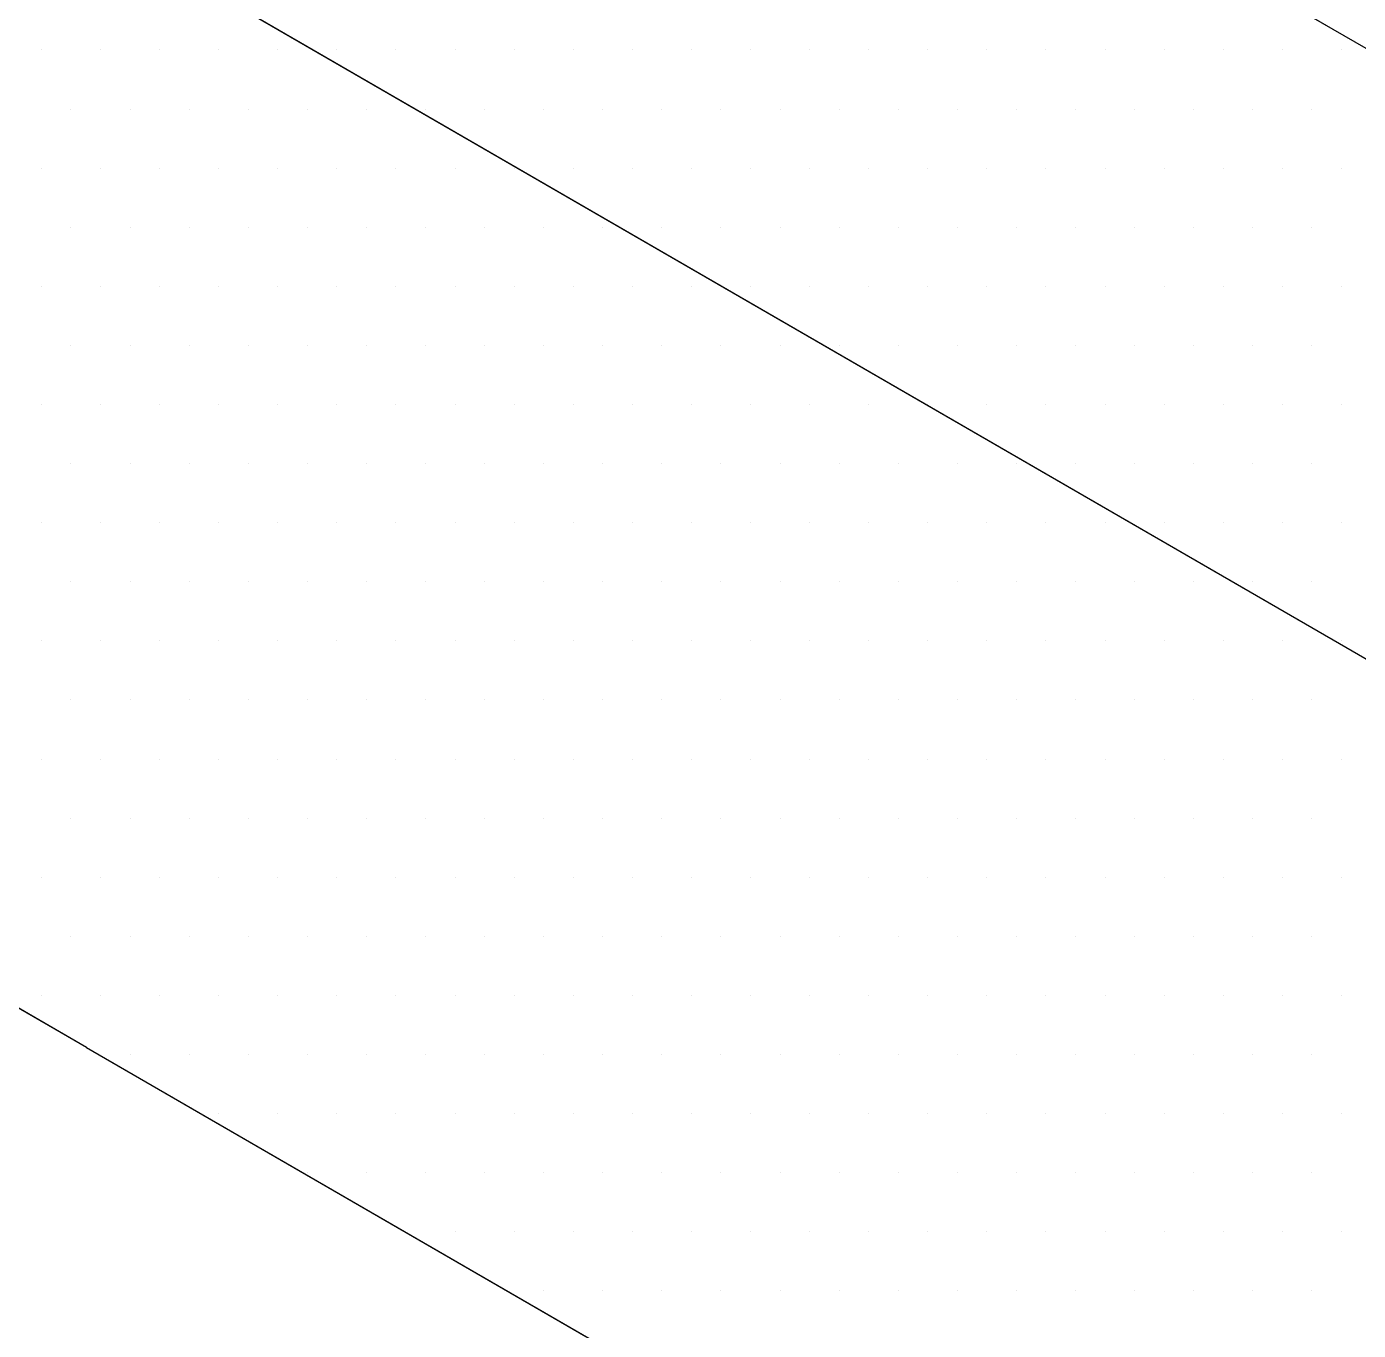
# Model space of a CAD drawing. Extents: x -1392 to 5791, y -3809 to 1722.
# Drawn here: x 1480.38 to 1510.81, y 1116.86 to 1146.65 of the extents above; entities that cross this region are included whole.
import ezdxf

# ---------------------------------------------------------------- set-up
doc = ezdxf.new("R2010")
doc.units = 0
doc.header["$MEASUREMENT"] = 0
for name, color, linetype, lineweight in [('.ATI-HATCH', 7, 'Continuous', 0), ('G-ANNO-TTLB', 7, 'Continuous', 0), ('TYVEK', 7, 'Continuous', 0)]:
    doc.layers.add(name, color=color, linetype=linetype, lineweight=lineweight)

# ---------------------------------------------------------------- blocks, each defined once
blk = doc.blocks.new('Block_87')
at = {"layer": '.ATI-HATCH'}
for points, knots in [([(1481.751, 1123.324), (1481.751, 1123.324), (1510.521, 1106.681), (1510.521, 1106.681), (1510.521, 1106.681), (1536.586, 1091.603), (1536.586, 1091.603), (1545.191, 1086.625), (1556.202, 1089.566), (1561.18, 1098.171), (1562.765, 1100.91), (1563.599, 1104.019), (1563.599, 1107.184), (1563.599, 1107.184), (1563.599, 1140.609), (1563.599, 1140.609), (1563.599, 1140.609), (1537.539, 1155.53), (1537.539, 1155.53), (1537.539, 1155.53), (1537.539, 1155.518), (1537.539, 1155.518), (1537.539, 1155.518), (1537.539, 1116.84), (1537.539, 1116.84), (1537.539, 1116.84), (1510.521, 1132.47), (1510.521, 1132.47), (1510.521, 1132.47), (1454.782, 1164.714), (1454.782, 1164.714), (1454.782, 1164.714), (1454.867, 1164.762), (1454.867, 1164.762), (1454.867, 1164.762), (1454.867, 1192.98), (1454.867, 1192.98), (1454.867, 1192.98), (1432.473, 1205.82), (1432.473, 1205.82), (1432.473, 1205.82), (1432.473, 1162.214), (1432.473, 1162.214), (1432.473, 1155.788), (1435.898, 1149.85), (1441.46, 1146.633), (1441.46, 1146.633), (1481.751, 1123.324), (1481.751, 1123.324)], [0, 0, 0, 0, 1, 1, 1, 2, 2, 2, 3, 3, 3, 4, 4, 4, 5, 5, 5, 6, 6, 6, 7, 7, 7, 8, 8, 8, 9, 9, 9, 10, 10, 10, 11, 11, 11, 12, 12, 12, 13, 13, 13, 14, 14, 14, 15, 15, 15, 16, 16, 16, 16]), ([(1510.521, 1132.47), (1510.521, 1132.47), (1537.489, 1116.869), (1537.489, 1116.869), (1537.489, 1116.869), (1537.485, 1118.822), (1537.485, 1118.822), (1537.485, 1118.822), (1537.539, 1130.79), (1537.539, 1130.79), (1537.539, 1130.79), (1478.725, 1164.814), (1478.725, 1164.814), (1478.725, 1164.814), (1454.959, 1164.814), (1454.959, 1164.814), (1454.959, 1164.814), (1454.959, 1164.612), (1454.959, 1164.612), (1454.959, 1164.612), (1510.521, 1132.47), (1510.521, 1132.47)], [0, 0, 0, 0, 1, 1, 1, 2, 2, 2, 3, 3, 3, 4, 4, 4, 5, 5, 5, 6, 6, 6, 7, 7, 7, 7])]:
    blk.add_open_spline(points, degree=3, knots=knots, dxfattribs=at)
at = {"layer": '.ATI-HATCH', "color": 8, "lineweight": 0, "true_color": 0x808080}
for points in [[(1480.719, 1146.115), (1480.719, 1146.115), (1480.719, 1146.115), (1480.719, 1146.115)], [(1482.069, 1146.115), (1482.069, 1146.115), (1482.069, 1146.115), (1482.069, 1146.115)], [(1483.419, 1146.115), (1483.419, 1146.115), (1483.419, 1146.115), (1483.419, 1146.115)], [(1484.769, 1146.115), (1484.769, 1146.115), (1484.769, 1146.115), (1484.769, 1146.115)], [(1486.119, 1146.115), (1486.119, 1146.115), (1486.119, 1146.115), (1486.119, 1146.115)], [(1487.469, 1146.115), (1487.469, 1146.115), (1487.469, 1146.115), (1487.469, 1146.115)], [(1488.819, 1146.115), (1488.819, 1146.115), (1488.819, 1146.115), (1488.819, 1146.115)], [(1490.169, 1146.115), (1490.169, 1146.115), (1490.169, 1146.115), (1490.169, 1146.115)], [(1491.519, 1146.115), (1491.519, 1146.115), (1491.519, 1146.115), (1491.519, 1146.115)], [(1492.869, 1146.115), (1492.869, 1146.115), (1492.869, 1146.115), (1492.869, 1146.115)], [(1494.219, 1146.115), (1494.219, 1146.115), (1494.219, 1146.115), (1494.219, 1146.115)], [(1495.569, 1146.115), (1495.569, 1146.115), (1495.569, 1146.115), (1495.569, 1146.115)], [(1496.919, 1146.115), (1496.919, 1146.115), (1496.919, 1146.115), (1496.919, 1146.115)], [(1498.269, 1146.115), (1498.269, 1146.115), (1498.269, 1146.115), (1498.269, 1146.115)], [(1499.619, 1146.115), (1499.619, 1146.115), (1499.619, 1146.115), (1499.619, 1146.115)], [(1500.969, 1146.115), (1500.969, 1146.115), (1500.969, 1146.115), (1500.969, 1146.115)], [(1502.319, 1146.115), (1502.319, 1146.115), (1502.319, 1146.115), (1502.319, 1146.115)], [(1503.669, 1146.115), (1503.669, 1146.115), (1503.669, 1146.115), (1503.669, 1146.115)], [(1505.019, 1146.115), (1505.019, 1146.115), (1505.019, 1146.115), (1505.019, 1146.115)], [(1506.369, 1146.115), (1506.369, 1146.115), (1506.369, 1146.115), (1506.369, 1146.115)], [(1507.719, 1146.115), (1507.719, 1146.115), (1507.719, 1146.115), (1507.719, 1146.115)], [(1509.069, 1146.115), (1509.069, 1146.115), (1509.069, 1146.115), (1509.069, 1146.115)], [(1510.419, 1146.115), (1510.419, 1146.115), (1510.419, 1146.115), (1510.419, 1146.115)], [(1481.394, 1144.765), (1481.394, 1144.765), (1481.394, 1144.765), (1481.394, 1144.765)], [(1482.744, 1144.765), (1482.744, 1144.765), (1482.744, 1144.765), (1482.744, 1144.765)], [(1484.094, 1144.765), (1484.094, 1144.765), (1484.094, 1144.765), (1484.094, 1144.765)], [(1485.444, 1144.765), (1485.444, 1144.765), (1485.444, 1144.765), (1485.444, 1144.765)], [(1486.794, 1144.765), (1486.794, 1144.765), (1486.794, 1144.765), (1486.794, 1144.765)], [(1488.144, 1144.765), (1488.144, 1144.765), (1488.144, 1144.765), (1488.144, 1144.765)], [(1489.494, 1144.765), (1489.494, 1144.765), (1489.494, 1144.765), (1489.494, 1144.765)], [(1490.844, 1144.765), (1490.844, 1144.765), (1490.844, 1144.765), (1490.844, 1144.765)], [(1492.194, 1144.765), (1492.194, 1144.765), (1492.194, 1144.765), (1492.194, 1144.765)], [(1493.544, 1144.765), (1493.544, 1144.765), (1493.544, 1144.765), (1493.544, 1144.765)], [(1494.894, 1144.765), (1494.894, 1144.765), (1494.894, 1144.765), (1494.894, 1144.765)], [(1496.244, 1144.765), (1496.244, 1144.765), (1496.244, 1144.765), (1496.244, 1144.765)], [(1497.594, 1144.765), (1497.594, 1144.765), (1497.594, 1144.765), (1497.594, 1144.765)], [(1498.944, 1144.765), (1498.944, 1144.765), (1498.944, 1144.765), (1498.944, 1144.765)], [(1500.294, 1144.765), (1500.294, 1144.765), (1500.294, 1144.765), (1500.294, 1144.765)], [(1501.644, 1144.765), (1501.644, 1144.765), (1501.644, 1144.765), (1501.644, 1144.765)], [(1502.994, 1144.765), (1502.994, 1144.765), (1502.994, 1144.765), (1502.994, 1144.765)], [(1504.344, 1144.765), (1504.344, 1144.765), (1504.344, 1144.765), (1504.344, 1144.765)], [(1505.694, 1144.765), (1505.694, 1144.765), (1505.694, 1144.765), (1505.694, 1144.765)], [(1507.044, 1144.765), (1507.044, 1144.765), (1507.044, 1144.765), (1507.044, 1144.765)], [(1508.394, 1144.765), (1508.394, 1144.765), (1508.394, 1144.765), (1508.394, 1144.765)], [(1509.744, 1144.765), (1509.744, 1144.765), (1509.744, 1144.765), (1509.744, 1144.765)], [(1480.719, 1143.415), (1480.719, 1143.415), (1480.719, 1143.415), (1480.719, 1143.415)], [(1482.069, 1143.415), (1482.069, 1143.415), (1482.069, 1143.415), (1482.069, 1143.415)], [(1483.419, 1143.415), (1483.419, 1143.415), (1483.419, 1143.415), (1483.419, 1143.415)], [(1484.769, 1143.415), (1484.769, 1143.415), (1484.769, 1143.415), (1484.769, 1143.415)], [(1486.119, 1143.415), (1486.119, 1143.415), (1486.119, 1143.415), (1486.119, 1143.415)], [(1487.469, 1143.415), (1487.469, 1143.415), (1487.469, 1143.415), (1487.469, 1143.415)], [(1488.819, 1143.415), (1488.819, 1143.415), (1488.819, 1143.415), (1488.819, 1143.415)], [(1490.169, 1143.415), (1490.169, 1143.415), (1490.169, 1143.415), (1490.169, 1143.415)], [(1491.519, 1143.415), (1491.519, 1143.415), (1491.519, 1143.415), (1491.519, 1143.415)], [(1492.869, 1143.415), (1492.869, 1143.415), (1492.869, 1143.415), (1492.869, 1143.415)], [(1494.219, 1143.415), (1494.219, 1143.415), (1494.219, 1143.415), (1494.219, 1143.415)], [(1495.569, 1143.415), (1495.569, 1143.415), (1495.569, 1143.415), (1495.569, 1143.415)], [(1496.919, 1143.415), (1496.919, 1143.415), (1496.919, 1143.415), (1496.919, 1143.415)], [(1498.269, 1143.415), (1498.269, 1143.415), (1498.269, 1143.415), (1498.269, 1143.415)], [(1499.619, 1143.415), (1499.619, 1143.415), (1499.619, 1143.415), (1499.619, 1143.415)], [(1500.969, 1143.415), (1500.969, 1143.415), (1500.969, 1143.415), (1500.969, 1143.415)], [(1502.319, 1143.415), (1502.319, 1143.415), (1502.319, 1143.415), (1502.319, 1143.415)], [(1503.669, 1143.415), (1503.669, 1143.415), (1503.669, 1143.415), (1503.669, 1143.415)], [(1505.019, 1143.415), (1505.019, 1143.415), (1505.019, 1143.415), (1505.019, 1143.415)], [(1506.369, 1143.415), (1506.369, 1143.415), (1506.369, 1143.415), (1506.369, 1143.415)], [(1507.719, 1143.415), (1507.719, 1143.415), (1507.719, 1143.415), (1507.719, 1143.415)], [(1509.069, 1143.415), (1509.069, 1143.415), (1509.069, 1143.415), (1509.069, 1143.415)], [(1510.419, 1143.415), (1510.419, 1143.415), (1510.419, 1143.415), (1510.419, 1143.415)], [(1481.394, 1142.065), (1481.394, 1142.065), (1481.394, 1142.065), (1481.394, 1142.065)], [(1482.744, 1142.065), (1482.744, 1142.065), (1482.744, 1142.065), (1482.744, 1142.065)], [(1484.094, 1142.065), (1484.094, 1142.065), (1484.094, 1142.065), (1484.094, 1142.065)], [(1485.444, 1142.065), (1485.444, 1142.065), (1485.444, 1142.065), (1485.444, 1142.065)], [(1486.794, 1142.065), (1486.794, 1142.065), (1486.794, 1142.065), (1486.794, 1142.065)], [(1488.144, 1142.065), (1488.144, 1142.065), (1488.144, 1142.065), (1488.144, 1142.065)], [(1489.494, 1142.065), (1489.494, 1142.065), (1489.494, 1142.065), (1489.494, 1142.065)], [(1490.844, 1142.065), (1490.844, 1142.065), (1490.844, 1142.065), (1490.844, 1142.065)], [(1492.194, 1142.065), (1492.194, 1142.065), (1492.194, 1142.065), (1492.194, 1142.065)], [(1493.544, 1142.065), (1493.544, 1142.065), (1493.544, 1142.065), (1493.544, 1142.065)], [(1494.894, 1142.065), (1494.894, 1142.065), (1494.894, 1142.065), (1494.894, 1142.065)], [(1496.244, 1142.065), (1496.244, 1142.065), (1496.244, 1142.065), (1496.244, 1142.065)], [(1497.594, 1142.065), (1497.594, 1142.065), (1497.594, 1142.065), (1497.594, 1142.065)], [(1498.944, 1142.065), (1498.944, 1142.065), (1498.944, 1142.065), (1498.944, 1142.065)], [(1500.294, 1142.065), (1500.294, 1142.065), (1500.294, 1142.065), (1500.294, 1142.065)], [(1501.644, 1142.065), (1501.644, 1142.065), (1501.644, 1142.065), (1501.644, 1142.065)], [(1502.994, 1142.065), (1502.994, 1142.065), (1502.994, 1142.065), (1502.994, 1142.065)], [(1504.344, 1142.065), (1504.344, 1142.065), (1504.344, 1142.065), (1504.344, 1142.065)], [(1505.694, 1142.065), (1505.694, 1142.065), (1505.694, 1142.065), (1505.694, 1142.065)], [(1507.044, 1142.065), (1507.044, 1142.065), (1507.044, 1142.065), (1507.044, 1142.065)], [(1508.394, 1142.065), (1508.394, 1142.065), (1508.394, 1142.065), (1508.394, 1142.065)], [(1509.744, 1142.065), (1509.744, 1142.065), (1509.744, 1142.065), (1509.744, 1142.065)], [(1480.719, 1140.715), (1480.719, 1140.715), (1480.719, 1140.715), (1480.719, 1140.715)], [(1482.069, 1140.715), (1482.069, 1140.715), (1482.069, 1140.715), (1482.069, 1140.715)], [(1483.419, 1140.715), (1483.419, 1140.715), (1483.419, 1140.715), (1483.419, 1140.715)], [(1484.769, 1140.715), (1484.769, 1140.715), (1484.769, 1140.715), (1484.769, 1140.715)], [(1486.119, 1140.715), (1486.119, 1140.715), (1486.119, 1140.715), (1486.119, 1140.715)], [(1487.469, 1140.715), (1487.469, 1140.715), (1487.469, 1140.715), (1487.469, 1140.715)], [(1488.819, 1140.715), (1488.819, 1140.715), (1488.819, 1140.715), (1488.819, 1140.715)], [(1490.169, 1140.715), (1490.169, 1140.715), (1490.169, 1140.715), (1490.169, 1140.715)], [(1491.519, 1140.715), (1491.519, 1140.715), (1491.519, 1140.715), (1491.519, 1140.715)], [(1492.869, 1140.715), (1492.869, 1140.715), (1492.869, 1140.715), (1492.869, 1140.715)], [(1494.219, 1140.715), (1494.219, 1140.715), (1494.219, 1140.715), (1494.219, 1140.715)], [(1495.569, 1140.715), (1495.569, 1140.715), (1495.569, 1140.715), (1495.569, 1140.715)], [(1496.919, 1140.715), (1496.919, 1140.715), (1496.919, 1140.715), (1496.919, 1140.715)], [(1498.269, 1140.715), (1498.269, 1140.715), (1498.269, 1140.715), (1498.269, 1140.715)], [(1499.619, 1140.715), (1499.619, 1140.715), (1499.619, 1140.715), (1499.619, 1140.715)], [(1500.969, 1140.715), (1500.969, 1140.715), (1500.969, 1140.715), (1500.969, 1140.715)], [(1502.319, 1140.715), (1502.319, 1140.715), (1502.319, 1140.715), (1502.319, 1140.715)], [(1503.669, 1140.715), (1503.669, 1140.715), (1503.669, 1140.715), (1503.669, 1140.715)], [(1505.019, 1140.715), (1505.019, 1140.715), (1505.019, 1140.715), (1505.019, 1140.715)], [(1506.369, 1140.715), (1506.369, 1140.715), (1506.369, 1140.715), (1506.369, 1140.715)], [(1507.719, 1140.715), (1507.719, 1140.715), (1507.719, 1140.715), (1507.719, 1140.715)], [(1509.069, 1140.715), (1509.069, 1140.715), (1509.069, 1140.715), (1509.069, 1140.715)], [(1510.419, 1140.715), (1510.419, 1140.715), (1510.419, 1140.715), (1510.419, 1140.715)], [(1481.394, 1139.365), (1481.394, 1139.365), (1481.394, 1139.365), (1481.394, 1139.365)], [(1482.744, 1139.365), (1482.744, 1139.365), (1482.744, 1139.365), (1482.744, 1139.365)], [(1484.094, 1139.365), (1484.094, 1139.365), (1484.094, 1139.365), (1484.094, 1139.365)], [(1485.444, 1139.365), (1485.444, 1139.365), (1485.444, 1139.365), (1485.444, 1139.365)], [(1486.794, 1139.365), (1486.794, 1139.365), (1486.794, 1139.365), (1486.794, 1139.365)], [(1488.144, 1139.365), (1488.144, 1139.365), (1488.144, 1139.365), (1488.144, 1139.365)], [(1489.494, 1139.365), (1489.494, 1139.365), (1489.494, 1139.365), (1489.494, 1139.365)], [(1490.844, 1139.365), (1490.844, 1139.365), (1490.844, 1139.365), (1490.844, 1139.365)], [(1492.194, 1139.365), (1492.194, 1139.365), (1492.194, 1139.365), (1492.194, 1139.365)], [(1493.544, 1139.365), (1493.544, 1139.365), (1493.544, 1139.365), (1493.544, 1139.365)], [(1494.894, 1139.365), (1494.894, 1139.365), (1494.894, 1139.365), (1494.894, 1139.365)], [(1496.244, 1139.365), (1496.244, 1139.365), (1496.244, 1139.365), (1496.244, 1139.365)], [(1497.594, 1139.365), (1497.594, 1139.365), (1497.594, 1139.365), (1497.594, 1139.365)], [(1498.944, 1139.365), (1498.944, 1139.365), (1498.944, 1139.365), (1498.944, 1139.365)], [(1500.294, 1139.365), (1500.294, 1139.365), (1500.294, 1139.365), (1500.294, 1139.365)], [(1501.644, 1139.365), (1501.644, 1139.365), (1501.644, 1139.365), (1501.644, 1139.365)], [(1502.994, 1139.365), (1502.994, 1139.365), (1502.994, 1139.365), (1502.994, 1139.365)], [(1504.344, 1139.365), (1504.344, 1139.365), (1504.344, 1139.365), (1504.344, 1139.365)], [(1505.694, 1139.365), (1505.694, 1139.365), (1505.694, 1139.365), (1505.694, 1139.365)], [(1507.044, 1139.365), (1507.044, 1139.365), (1507.044, 1139.365), (1507.044, 1139.365)], [(1508.394, 1139.365), (1508.394, 1139.365), (1508.394, 1139.365), (1508.394, 1139.365)], [(1509.744, 1139.365), (1509.744, 1139.365), (1509.744, 1139.365), (1509.744, 1139.365)], [(1480.719, 1138.015), (1480.719, 1138.015), (1480.719, 1138.015), (1480.719, 1138.015)], [(1482.069, 1138.015), (1482.069, 1138.015), (1482.069, 1138.015), (1482.069, 1138.015)], [(1483.419, 1138.015), (1483.419, 1138.015), (1483.419, 1138.015), (1483.419, 1138.015)], [(1484.769, 1138.015), (1484.769, 1138.015), (1484.769, 1138.015), (1484.769, 1138.015)], [(1486.119, 1138.015), (1486.119, 1138.015), (1486.119, 1138.015), (1486.119, 1138.015)], [(1487.469, 1138.015), (1487.469, 1138.015), (1487.469, 1138.015), (1487.469, 1138.015)], [(1488.819, 1138.015), (1488.819, 1138.015), (1488.819, 1138.015), (1488.819, 1138.015)], [(1490.169, 1138.015), (1490.169, 1138.015), (1490.169, 1138.015), (1490.169, 1138.015)], [(1491.519, 1138.015), (1491.519, 1138.015), (1491.519, 1138.015), (1491.519, 1138.015)], [(1492.869, 1138.015), (1492.869, 1138.015), (1492.869, 1138.015), (1492.869, 1138.015)], [(1494.219, 1138.015), (1494.219, 1138.015), (1494.219, 1138.015), (1494.219, 1138.015)], [(1495.569, 1138.015), (1495.569, 1138.015), (1495.569, 1138.015), (1495.569, 1138.015)], [(1496.919, 1138.015), (1496.919, 1138.015), (1496.919, 1138.015), (1496.919, 1138.015)], [(1498.269, 1138.015), (1498.269, 1138.015), (1498.269, 1138.015), (1498.269, 1138.015)], [(1499.619, 1138.015), (1499.619, 1138.015), (1499.619, 1138.015), (1499.619, 1138.015)], [(1500.969, 1138.015), (1500.969, 1138.015), (1500.969, 1138.015), (1500.969, 1138.015)], [(1502.319, 1138.015), (1502.319, 1138.015), (1502.319, 1138.015), (1502.319, 1138.015)], [(1503.669, 1138.015), (1503.669, 1138.015), (1503.669, 1138.015), (1503.669, 1138.015)], [(1505.019, 1138.015), (1505.019, 1138.015), (1505.019, 1138.015), (1505.019, 1138.015)], [(1506.369, 1138.015), (1506.369, 1138.015), (1506.369, 1138.015), (1506.369, 1138.015)], [(1507.719, 1138.015), (1507.719, 1138.015), (1507.719, 1138.015), (1507.719, 1138.015)], [(1509.069, 1138.015), (1509.069, 1138.015), (1509.069, 1138.015), (1509.069, 1138.015)], [(1510.419, 1138.015), (1510.419, 1138.015), (1510.419, 1138.015), (1510.419, 1138.015)], [(1481.394, 1136.665), (1481.394, 1136.665), (1481.394, 1136.665), (1481.394, 1136.665)], [(1482.744, 1136.665), (1482.744, 1136.665), (1482.744, 1136.665), (1482.744, 1136.665)], [(1484.094, 1136.665), (1484.094, 1136.665), (1484.094, 1136.665), (1484.094, 1136.665)], [(1485.444, 1136.665), (1485.444, 1136.665), (1485.444, 1136.665), (1485.444, 1136.665)], [(1486.794, 1136.665), (1486.794, 1136.665), (1486.794, 1136.665), (1486.794, 1136.665)], [(1488.144, 1136.665), (1488.144, 1136.665), (1488.144, 1136.665), (1488.144, 1136.665)], [(1489.494, 1136.665), (1489.494, 1136.665), (1489.494, 1136.665), (1489.494, 1136.665)], [(1490.844, 1136.665), (1490.844, 1136.665), (1490.844, 1136.665), (1490.844, 1136.665)], [(1492.194, 1136.665), (1492.194, 1136.665), (1492.194, 1136.665), (1492.194, 1136.665)], [(1493.544, 1136.665), (1493.544, 1136.665), (1493.544, 1136.665), (1493.544, 1136.665)], [(1494.894, 1136.665), (1494.894, 1136.665), (1494.894, 1136.665), (1494.894, 1136.665)], [(1496.244, 1136.665), (1496.244, 1136.665), (1496.244, 1136.665), (1496.244, 1136.665)], [(1497.594, 1136.665), (1497.594, 1136.665), (1497.594, 1136.665), (1497.594, 1136.665)], [(1498.944, 1136.665), (1498.944, 1136.665), (1498.944, 1136.665), (1498.944, 1136.665)], [(1500.294, 1136.665), (1500.294, 1136.665), (1500.294, 1136.665), (1500.294, 1136.665)], [(1501.644, 1136.665), (1501.644, 1136.665), (1501.644, 1136.665), (1501.644, 1136.665)], [(1502.994, 1136.665), (1502.994, 1136.665), (1502.994, 1136.665), (1502.994, 1136.665)], [(1504.344, 1136.665), (1504.344, 1136.665), (1504.344, 1136.665), (1504.344, 1136.665)], [(1505.694, 1136.665), (1505.694, 1136.665), (1505.694, 1136.665), (1505.694, 1136.665)], [(1507.044, 1136.665), (1507.044, 1136.665), (1507.044, 1136.665), (1507.044, 1136.665)], [(1508.394, 1136.665), (1508.394, 1136.665), (1508.394, 1136.665), (1508.394, 1136.665)], [(1509.744, 1136.665), (1509.744, 1136.665), (1509.744, 1136.665), (1509.744, 1136.665)], [(1480.719, 1135.315), (1480.719, 1135.315), (1480.719, 1135.315), (1480.719, 1135.315)], [(1482.069, 1135.315), (1482.069, 1135.315), (1482.069, 1135.315), (1482.069, 1135.315)], [(1483.419, 1135.315), (1483.419, 1135.315), (1483.419, 1135.315), (1483.419, 1135.315)], [(1484.769, 1135.315), (1484.769, 1135.315), (1484.769, 1135.315), (1484.769, 1135.315)], [(1486.119, 1135.315), (1486.119, 1135.315), (1486.119, 1135.315), (1486.119, 1135.315)], [(1487.469, 1135.315), (1487.469, 1135.315), (1487.469, 1135.315), (1487.469, 1135.315)], [(1488.819, 1135.315), (1488.819, 1135.315), (1488.819, 1135.315), (1488.819, 1135.315)], [(1490.169, 1135.315), (1490.169, 1135.315), (1490.169, 1135.315), (1490.169, 1135.315)], [(1491.519, 1135.315), (1491.519, 1135.315), (1491.519, 1135.315), (1491.519, 1135.315)], [(1492.869, 1135.315), (1492.869, 1135.315), (1492.869, 1135.315), (1492.869, 1135.315)], [(1494.219, 1135.315), (1494.219, 1135.315), (1494.219, 1135.315), (1494.219, 1135.315)], [(1495.569, 1135.315), (1495.569, 1135.315), (1495.569, 1135.315), (1495.569, 1135.315)], [(1496.919, 1135.315), (1496.919, 1135.315), (1496.919, 1135.315), (1496.919, 1135.315)], [(1498.269, 1135.315), (1498.269, 1135.315), (1498.269, 1135.315), (1498.269, 1135.315)], [(1499.619, 1135.315), (1499.619, 1135.315), (1499.619, 1135.315), (1499.619, 1135.315)], [(1500.969, 1135.315), (1500.969, 1135.315), (1500.969, 1135.315), (1500.969, 1135.315)], [(1502.319, 1135.315), (1502.319, 1135.315), (1502.319, 1135.315), (1502.319, 1135.315)], [(1503.669, 1135.315), (1503.669, 1135.315), (1503.669, 1135.315), (1503.669, 1135.315)], [(1505.019, 1135.315), (1505.019, 1135.315), (1505.019, 1135.315), (1505.019, 1135.315)], [(1506.369, 1135.315), (1506.369, 1135.315), (1506.369, 1135.315), (1506.369, 1135.315)], [(1507.719, 1135.315), (1507.719, 1135.315), (1507.719, 1135.315), (1507.719, 1135.315)], [(1509.069, 1135.315), (1509.069, 1135.315), (1509.069, 1135.315), (1509.069, 1135.315)], [(1510.419, 1135.315), (1510.419, 1135.315), (1510.419, 1135.315), (1510.419, 1135.315)], [(1481.394, 1133.965), (1481.394, 1133.965), (1481.394, 1133.965), (1481.394, 1133.965)], [(1482.744, 1133.965), (1482.744, 1133.965), (1482.744, 1133.965), (1482.744, 1133.965)], [(1484.094, 1133.965), (1484.094, 1133.965), (1484.094, 1133.965), (1484.094, 1133.965)], [(1485.444, 1133.965), (1485.444, 1133.965), (1485.444, 1133.965), (1485.444, 1133.965)], [(1486.794, 1133.965), (1486.794, 1133.965), (1486.794, 1133.965), (1486.794, 1133.965)], [(1488.144, 1133.965), (1488.144, 1133.965), (1488.144, 1133.965), (1488.144, 1133.965)], [(1489.494, 1133.965), (1489.494, 1133.965), (1489.494, 1133.965), (1489.494, 1133.965)], [(1490.844, 1133.965), (1490.844, 1133.965), (1490.844, 1133.965), (1490.844, 1133.965)], [(1492.194, 1133.965), (1492.194, 1133.965), (1492.194, 1133.965), (1492.194, 1133.965)], [(1493.544, 1133.965), (1493.544, 1133.965), (1493.544, 1133.965), (1493.544, 1133.965)], [(1494.894, 1133.965), (1494.894, 1133.965), (1494.894, 1133.965), (1494.894, 1133.965)], [(1496.244, 1133.965), (1496.244, 1133.965), (1496.244, 1133.965), (1496.244, 1133.965)], [(1497.594, 1133.965), (1497.594, 1133.965), (1497.594, 1133.965), (1497.594, 1133.965)], [(1498.944, 1133.965), (1498.944, 1133.965), (1498.944, 1133.965), (1498.944, 1133.965)], [(1500.294, 1133.965), (1500.294, 1133.965), (1500.294, 1133.965), (1500.294, 1133.965)], [(1501.644, 1133.965), (1501.644, 1133.965), (1501.644, 1133.965), (1501.644, 1133.965)], [(1502.994, 1133.965), (1502.994, 1133.965), (1502.994, 1133.965), (1502.994, 1133.965)], [(1504.344, 1133.965), (1504.344, 1133.965), (1504.344, 1133.965), (1504.344, 1133.965)], [(1505.694, 1133.965), (1505.694, 1133.965), (1505.694, 1133.965), (1505.694, 1133.965)], [(1507.044, 1133.965), (1507.044, 1133.965), (1507.044, 1133.965), (1507.044, 1133.965)], [(1508.394, 1133.965), (1508.394, 1133.965), (1508.394, 1133.965), (1508.394, 1133.965)], [(1509.744, 1133.965), (1509.744, 1133.965), (1509.744, 1133.965), (1509.744, 1133.965)], [(1480.719, 1132.615), (1480.719, 1132.615), (1480.719, 1132.615), (1480.719, 1132.615)], [(1482.069, 1132.615), (1482.069, 1132.615), (1482.069, 1132.615), (1482.069, 1132.615)], [(1483.419, 1132.615), (1483.419, 1132.615), (1483.419, 1132.615), (1483.419, 1132.615)], [(1484.769, 1132.615), (1484.769, 1132.615), (1484.769, 1132.615), (1484.769, 1132.615)], [(1486.119, 1132.615), (1486.119, 1132.615), (1486.119, 1132.615), (1486.119, 1132.615)], [(1487.469, 1132.615), (1487.469, 1132.615), (1487.469, 1132.615), (1487.469, 1132.615)], [(1488.819, 1132.615), (1488.819, 1132.615), (1488.819, 1132.615), (1488.819, 1132.615)], [(1490.169, 1132.615), (1490.169, 1132.615), (1490.169, 1132.615), (1490.169, 1132.615)], [(1491.519, 1132.615), (1491.519, 1132.615), (1491.519, 1132.615), (1491.519, 1132.615)], [(1492.869, 1132.615), (1492.869, 1132.615), (1492.869, 1132.615), (1492.869, 1132.615)], [(1494.219, 1132.615), (1494.219, 1132.615), (1494.219, 1132.615), (1494.219, 1132.615)], [(1495.569, 1132.615), (1495.569, 1132.615), (1495.569, 1132.615), (1495.569, 1132.615)], [(1496.919, 1132.615), (1496.919, 1132.615), (1496.919, 1132.615), (1496.919, 1132.615)], [(1498.269, 1132.615), (1498.269, 1132.615), (1498.269, 1132.615), (1498.269, 1132.615)], [(1499.619, 1132.615), (1499.619, 1132.615), (1499.619, 1132.615), (1499.619, 1132.615)], [(1500.969, 1132.615), (1500.969, 1132.615), (1500.969, 1132.615), (1500.969, 1132.615)], [(1502.319, 1132.615), (1502.319, 1132.615), (1502.319, 1132.615), (1502.319, 1132.615)], [(1503.669, 1132.615), (1503.669, 1132.615), (1503.669, 1132.615), (1503.669, 1132.615)], [(1505.019, 1132.615), (1505.019, 1132.615), (1505.019, 1132.615), (1505.019, 1132.615)], [(1506.369, 1132.615), (1506.369, 1132.615), (1506.369, 1132.615), (1506.369, 1132.615)], [(1507.719, 1132.615), (1507.719, 1132.615), (1507.719, 1132.615), (1507.719, 1132.615)], [(1509.069, 1132.615), (1509.069, 1132.615), (1509.069, 1132.615), (1509.069, 1132.615)], [(1510.419, 1132.615), (1510.419, 1132.615), (1510.419, 1132.615), (1510.419, 1132.615)], [(1481.394, 1131.265), (1481.394, 1131.265), (1481.394, 1131.265), (1481.394, 1131.265)], [(1482.744, 1131.265), (1482.744, 1131.265), (1482.744, 1131.265), (1482.744, 1131.265)], [(1484.094, 1131.265), (1484.094, 1131.265), (1484.094, 1131.265), (1484.094, 1131.265)], [(1485.444, 1131.265), (1485.444, 1131.265), (1485.444, 1131.265), (1485.444, 1131.265)], [(1486.794, 1131.265), (1486.794, 1131.265), (1486.794, 1131.265), (1486.794, 1131.265)], [(1488.144, 1131.265), (1488.144, 1131.265), (1488.144, 1131.265), (1488.144, 1131.265)], [(1489.494, 1131.265), (1489.494, 1131.265), (1489.494, 1131.265), (1489.494, 1131.265)], [(1490.844, 1131.265), (1490.844, 1131.265), (1490.844, 1131.265), (1490.844, 1131.265)], [(1492.194, 1131.265), (1492.194, 1131.265), (1492.194, 1131.265), (1492.194, 1131.265)], [(1493.544, 1131.265), (1493.544, 1131.265), (1493.544, 1131.265), (1493.544, 1131.265)], [(1494.894, 1131.265), (1494.894, 1131.265), (1494.894, 1131.265), (1494.894, 1131.265)], [(1496.244, 1131.265), (1496.244, 1131.265), (1496.244, 1131.265), (1496.244, 1131.265)], [(1497.594, 1131.265), (1497.594, 1131.265), (1497.594, 1131.265), (1497.594, 1131.265)], [(1498.944, 1131.265), (1498.944, 1131.265), (1498.944, 1131.265), (1498.944, 1131.265)], [(1500.294, 1131.265), (1500.294, 1131.265), (1500.294, 1131.265), (1500.294, 1131.265)], [(1501.644, 1131.265), (1501.644, 1131.265), (1501.644, 1131.265), (1501.644, 1131.265)], [(1502.994, 1131.265), (1502.994, 1131.265), (1502.994, 1131.265), (1502.994, 1131.265)], [(1504.344, 1131.265), (1504.344, 1131.265), (1504.344, 1131.265), (1504.344, 1131.265)], [(1505.694, 1131.265), (1505.694, 1131.265), (1505.694, 1131.265), (1505.694, 1131.265)], [(1507.044, 1131.265), (1507.044, 1131.265), (1507.044, 1131.265), (1507.044, 1131.265)], [(1508.394, 1131.265), (1508.394, 1131.265), (1508.394, 1131.265), (1508.394, 1131.265)], [(1509.744, 1131.265), (1509.744, 1131.265), (1509.744, 1131.265), (1509.744, 1131.265)], [(1480.719, 1129.915), (1480.719, 1129.915), (1480.719, 1129.915), (1480.719, 1129.915)], [(1482.069, 1129.915), (1482.069, 1129.915), (1482.069, 1129.915), (1482.069, 1129.915)], [(1483.419, 1129.915), (1483.419, 1129.915), (1483.419, 1129.915), (1483.419, 1129.915)], [(1484.769, 1129.915), (1484.769, 1129.915), (1484.769, 1129.915), (1484.769, 1129.915)], [(1486.119, 1129.915), (1486.119, 1129.915), (1486.119, 1129.915), (1486.119, 1129.915)], [(1487.469, 1129.915), (1487.469, 1129.915), (1487.469, 1129.915), (1487.469, 1129.915)], [(1488.819, 1129.915), (1488.819, 1129.915), (1488.819, 1129.915), (1488.819, 1129.915)], [(1490.169, 1129.915), (1490.169, 1129.915), (1490.169, 1129.915), (1490.169, 1129.915)], [(1491.519, 1129.915), (1491.519, 1129.915), (1491.519, 1129.915), (1491.519, 1129.915)], [(1492.869, 1129.915), (1492.869, 1129.915), (1492.869, 1129.915), (1492.869, 1129.915)], [(1494.219, 1129.915), (1494.219, 1129.915), (1494.219, 1129.915), (1494.219, 1129.915)], [(1495.569, 1129.915), (1495.569, 1129.915), (1495.569, 1129.915), (1495.569, 1129.915)], [(1496.919, 1129.915), (1496.919, 1129.915), (1496.919, 1129.915), (1496.919, 1129.915)], [(1498.269, 1129.915), (1498.269, 1129.915), (1498.269, 1129.915), (1498.269, 1129.915)], [(1499.619, 1129.915), (1499.619, 1129.915), (1499.619, 1129.915), (1499.619, 1129.915)], [(1500.969, 1129.915), (1500.969, 1129.915), (1500.969, 1129.915), (1500.969, 1129.915)], [(1502.319, 1129.915), (1502.319, 1129.915), (1502.319, 1129.915), (1502.319, 1129.915)], [(1503.669, 1129.915), (1503.669, 1129.915), (1503.669, 1129.915), (1503.669, 1129.915)], [(1505.019, 1129.915), (1505.019, 1129.915), (1505.019, 1129.915), (1505.019, 1129.915)], [(1506.369, 1129.915), (1506.369, 1129.915), (1506.369, 1129.915), (1506.369, 1129.915)], [(1507.719, 1129.915), (1507.719, 1129.915), (1507.719, 1129.915), (1507.719, 1129.915)], [(1509.069, 1129.915), (1509.069, 1129.915), (1509.069, 1129.915), (1509.069, 1129.915)], [(1510.419, 1129.915), (1510.419, 1129.915), (1510.419, 1129.915), (1510.419, 1129.915)], [(1481.394, 1128.565), (1481.394, 1128.565), (1481.394, 1128.565), (1481.394, 1128.565)], [(1482.744, 1128.565), (1482.744, 1128.565), (1482.744, 1128.565), (1482.744, 1128.565)], [(1484.094, 1128.565), (1484.094, 1128.565), (1484.094, 1128.565), (1484.094, 1128.565)], [(1485.444, 1128.565), (1485.444, 1128.565), (1485.444, 1128.565), (1485.444, 1128.565)], [(1486.794, 1128.565), (1486.794, 1128.565), (1486.794, 1128.565), (1486.794, 1128.565)], [(1488.144, 1128.565), (1488.144, 1128.565), (1488.144, 1128.565), (1488.144, 1128.565)], [(1489.494, 1128.565), (1489.494, 1128.565), (1489.494, 1128.565), (1489.494, 1128.565)], [(1490.844, 1128.565), (1490.844, 1128.565), (1490.844, 1128.565), (1490.844, 1128.565)], [(1492.194, 1128.565), (1492.194, 1128.565), (1492.194, 1128.565), (1492.194, 1128.565)], [(1493.544, 1128.565), (1493.544, 1128.565), (1493.544, 1128.565), (1493.544, 1128.565)], [(1494.894, 1128.565), (1494.894, 1128.565), (1494.894, 1128.565), (1494.894, 1128.565)], [(1496.244, 1128.565), (1496.244, 1128.565), (1496.244, 1128.565), (1496.244, 1128.565)], [(1497.594, 1128.565), (1497.594, 1128.565), (1497.594, 1128.565), (1497.594, 1128.565)], [(1498.944, 1128.565), (1498.944, 1128.565), (1498.944, 1128.565), (1498.944, 1128.565)], [(1500.294, 1128.565), (1500.294, 1128.565), (1500.294, 1128.565), (1500.294, 1128.565)], [(1501.644, 1128.565), (1501.644, 1128.565), (1501.644, 1128.565), (1501.644, 1128.565)], [(1502.994, 1128.565), (1502.994, 1128.565), (1502.994, 1128.565), (1502.994, 1128.565)], [(1504.344, 1128.565), (1504.344, 1128.565), (1504.344, 1128.565), (1504.344, 1128.565)], [(1505.694, 1128.565), (1505.694, 1128.565), (1505.694, 1128.565), (1505.694, 1128.565)], [(1507.044, 1128.565), (1507.044, 1128.565), (1507.044, 1128.565), (1507.044, 1128.565)], [(1508.394, 1128.565), (1508.394, 1128.565), (1508.394, 1128.565), (1508.394, 1128.565)], [(1509.744, 1128.565), (1509.744, 1128.565), (1509.744, 1128.565), (1509.744, 1128.565)], [(1480.719, 1127.215), (1480.719, 1127.215), (1480.719, 1127.215), (1480.719, 1127.215)], [(1482.069, 1127.215), (1482.069, 1127.215), (1482.069, 1127.215), (1482.069, 1127.215)], [(1483.419, 1127.215), (1483.419, 1127.215), (1483.419, 1127.215), (1483.419, 1127.215)], [(1484.769, 1127.215), (1484.769, 1127.215), (1484.769, 1127.215), (1484.769, 1127.215)], [(1486.119, 1127.215), (1486.119, 1127.215), (1486.119, 1127.215), (1486.119, 1127.215)], [(1487.469, 1127.215), (1487.469, 1127.215), (1487.469, 1127.215), (1487.469, 1127.215)], [(1488.819, 1127.215), (1488.819, 1127.215), (1488.819, 1127.215), (1488.819, 1127.215)], [(1490.169, 1127.215), (1490.169, 1127.215), (1490.169, 1127.215), (1490.169, 1127.215)], [(1491.519, 1127.215), (1491.519, 1127.215), (1491.519, 1127.215), (1491.519, 1127.215)], [(1492.869, 1127.215), (1492.869, 1127.215), (1492.869, 1127.215), (1492.869, 1127.215)], [(1494.219, 1127.215), (1494.219, 1127.215), (1494.219, 1127.215), (1494.219, 1127.215)], [(1495.569, 1127.215), (1495.569, 1127.215), (1495.569, 1127.215), (1495.569, 1127.215)], [(1496.919, 1127.215), (1496.919, 1127.215), (1496.919, 1127.215), (1496.919, 1127.215)], [(1498.269, 1127.215), (1498.269, 1127.215), (1498.269, 1127.215), (1498.269, 1127.215)], [(1499.619, 1127.215), (1499.619, 1127.215), (1499.619, 1127.215), (1499.619, 1127.215)], [(1500.969, 1127.215), (1500.969, 1127.215), (1500.969, 1127.215), (1500.969, 1127.215)], [(1502.319, 1127.215), (1502.319, 1127.215), (1502.319, 1127.215), (1502.319, 1127.215)], [(1503.669, 1127.215), (1503.669, 1127.215), (1503.669, 1127.215), (1503.669, 1127.215)], [(1505.019, 1127.215), (1505.019, 1127.215), (1505.019, 1127.215), (1505.019, 1127.215)], [(1506.369, 1127.215), (1506.369, 1127.215), (1506.369, 1127.215), (1506.369, 1127.215)], [(1507.719, 1127.215), (1507.719, 1127.215), (1507.719, 1127.215), (1507.719, 1127.215)], [(1509.069, 1127.215), (1509.069, 1127.215), (1509.069, 1127.215), (1509.069, 1127.215)], [(1510.419, 1127.215), (1510.419, 1127.215), (1510.419, 1127.215), (1510.419, 1127.215)], [(1481.394, 1125.865), (1481.394, 1125.865), (1481.394, 1125.865), (1481.394, 1125.865)], [(1482.744, 1125.865), (1482.744, 1125.865), (1482.744, 1125.865), (1482.744, 1125.865)], [(1484.094, 1125.865), (1484.094, 1125.865), (1484.094, 1125.865), (1484.094, 1125.865)], [(1485.444, 1125.865), (1485.444, 1125.865), (1485.444, 1125.865), (1485.444, 1125.865)], [(1486.794, 1125.865), (1486.794, 1125.865), (1486.794, 1125.865), (1486.794, 1125.865)], [(1488.144, 1125.865), (1488.144, 1125.865), (1488.144, 1125.865), (1488.144, 1125.865)], [(1489.494, 1125.865), (1489.494, 1125.865), (1489.494, 1125.865), (1489.494, 1125.865)], [(1490.844, 1125.865), (1490.844, 1125.865), (1490.844, 1125.865), (1490.844, 1125.865)], [(1492.194, 1125.865), (1492.194, 1125.865), (1492.194, 1125.865), (1492.194, 1125.865)], [(1493.544, 1125.865), (1493.544, 1125.865), (1493.544, 1125.865), (1493.544, 1125.865)], [(1494.894, 1125.865), (1494.894, 1125.865), (1494.894, 1125.865), (1494.894, 1125.865)], [(1496.244, 1125.865), (1496.244, 1125.865), (1496.244, 1125.865), (1496.244, 1125.865)], [(1497.594, 1125.865), (1497.594, 1125.865), (1497.594, 1125.865), (1497.594, 1125.865)], [(1498.944, 1125.865), (1498.944, 1125.865), (1498.944, 1125.865), (1498.944, 1125.865)], [(1500.294, 1125.865), (1500.294, 1125.865), (1500.294, 1125.865), (1500.294, 1125.865)], [(1501.644, 1125.865), (1501.644, 1125.865), (1501.644, 1125.865), (1501.644, 1125.865)], [(1502.994, 1125.865), (1502.994, 1125.865), (1502.994, 1125.865), (1502.994, 1125.865)], [(1504.344, 1125.865), (1504.344, 1125.865), (1504.344, 1125.865), (1504.344, 1125.865)], [(1505.694, 1125.865), (1505.694, 1125.865), (1505.694, 1125.865), (1505.694, 1125.865)], [(1507.044, 1125.865), (1507.044, 1125.865), (1507.044, 1125.865), (1507.044, 1125.865)], [(1508.394, 1125.865), (1508.394, 1125.865), (1508.394, 1125.865), (1508.394, 1125.865)], [(1509.744, 1125.865), (1509.744, 1125.865), (1509.744, 1125.865), (1509.744, 1125.865)], [(1480.719, 1124.515), (1480.719, 1124.515), (1480.719, 1124.515), (1480.719, 1124.515)], [(1482.069, 1124.515), (1482.069, 1124.515), (1482.069, 1124.515), (1482.069, 1124.515)], [(1483.419, 1124.515), (1483.419, 1124.515), (1483.419, 1124.515), (1483.419, 1124.515)], [(1484.769, 1124.515), (1484.769, 1124.515), (1484.769, 1124.515), (1484.769, 1124.515)], [(1486.119, 1124.515), (1486.119, 1124.515), (1486.119, 1124.515), (1486.119, 1124.515)], [(1487.469, 1124.515), (1487.469, 1124.515), (1487.469, 1124.515), (1487.469, 1124.515)], [(1488.819, 1124.515), (1488.819, 1124.515), (1488.819, 1124.515), (1488.819, 1124.515)], [(1490.169, 1124.515), (1490.169, 1124.515), (1490.169, 1124.515), (1490.169, 1124.515)], [(1491.519, 1124.515), (1491.519, 1124.515), (1491.519, 1124.515), (1491.519, 1124.515)], [(1492.869, 1124.515), (1492.869, 1124.515), (1492.869, 1124.515), (1492.869, 1124.515)], [(1494.219, 1124.515), (1494.219, 1124.515), (1494.219, 1124.515), (1494.219, 1124.515)], [(1495.569, 1124.515), (1495.569, 1124.515), (1495.569, 1124.515), (1495.569, 1124.515)], [(1496.919, 1124.515), (1496.919, 1124.515), (1496.919, 1124.515), (1496.919, 1124.515)], [(1498.269, 1124.515), (1498.269, 1124.515), (1498.269, 1124.515), (1498.269, 1124.515)], [(1499.619, 1124.515), (1499.619, 1124.515), (1499.619, 1124.515), (1499.619, 1124.515)], [(1500.969, 1124.515), (1500.969, 1124.515), (1500.969, 1124.515), (1500.969, 1124.515)], [(1502.319, 1124.515), (1502.319, 1124.515), (1502.319, 1124.515), (1502.319, 1124.515)], [(1503.669, 1124.515), (1503.669, 1124.515), (1503.669, 1124.515), (1503.669, 1124.515)], [(1505.019, 1124.515), (1505.019, 1124.515), (1505.019, 1124.515), (1505.019, 1124.515)], [(1506.369, 1124.515), (1506.369, 1124.515), (1506.369, 1124.515), (1506.369, 1124.515)], [(1507.719, 1124.515), (1507.719, 1124.515), (1507.719, 1124.515), (1507.719, 1124.515)], [(1509.069, 1124.515), (1509.069, 1124.515), (1509.069, 1124.515), (1509.069, 1124.515)], [(1510.419, 1124.515), (1510.419, 1124.515), (1510.419, 1124.515), (1510.419, 1124.515)], [(1482.744, 1123.165), (1482.744, 1123.165), (1482.744, 1123.165), (1482.744, 1123.165)], [(1484.094, 1123.165), (1484.094, 1123.165), (1484.094, 1123.165), (1484.094, 1123.165)], [(1485.444, 1123.165), (1485.444, 1123.165), (1485.444, 1123.165), (1485.444, 1123.165)], [(1486.794, 1123.165), (1486.794, 1123.165), (1486.794, 1123.165), (1486.794, 1123.165)], [(1488.144, 1123.165), (1488.144, 1123.165), (1488.144, 1123.165), (1488.144, 1123.165)], [(1489.494, 1123.165), (1489.494, 1123.165), (1489.494, 1123.165), (1489.494, 1123.165)], [(1490.844, 1123.165), (1490.844, 1123.165), (1490.844, 1123.165), (1490.844, 1123.165)], [(1492.194, 1123.165), (1492.194, 1123.165), (1492.194, 1123.165), (1492.194, 1123.165)], [(1493.544, 1123.165), (1493.544, 1123.165), (1493.544, 1123.165), (1493.544, 1123.165)], [(1494.894, 1123.165), (1494.894, 1123.165), (1494.894, 1123.165), (1494.894, 1123.165)], [(1496.244, 1123.165), (1496.244, 1123.165), (1496.244, 1123.165), (1496.244, 1123.165)], [(1497.594, 1123.165), (1497.594, 1123.165), (1497.594, 1123.165), (1497.594, 1123.165)], [(1498.944, 1123.165), (1498.944, 1123.165), (1498.944, 1123.165), (1498.944, 1123.165)], [(1500.294, 1123.165), (1500.294, 1123.165), (1500.294, 1123.165), (1500.294, 1123.165)], [(1501.644, 1123.165), (1501.644, 1123.165), (1501.644, 1123.165), (1501.644, 1123.165)], [(1502.994, 1123.165), (1502.994, 1123.165), (1502.994, 1123.165), (1502.994, 1123.165)], [(1504.344, 1123.165), (1504.344, 1123.165), (1504.344, 1123.165), (1504.344, 1123.165)], [(1505.694, 1123.165), (1505.694, 1123.165), (1505.694, 1123.165), (1505.694, 1123.165)], [(1507.044, 1123.165), (1507.044, 1123.165), (1507.044, 1123.165), (1507.044, 1123.165)], [(1508.394, 1123.165), (1508.394, 1123.165), (1508.394, 1123.165), (1508.394, 1123.165)], [(1509.744, 1123.165), (1509.744, 1123.165), (1509.744, 1123.165), (1509.744, 1123.165)], [(1484.769, 1121.815), (1484.769, 1121.815), (1484.769, 1121.815), (1484.769, 1121.815)], [(1486.119, 1121.815), (1486.119, 1121.815), (1486.119, 1121.815), (1486.119, 1121.815)], [(1487.469, 1121.815), (1487.469, 1121.815), (1487.469, 1121.815), (1487.469, 1121.815)], [(1488.819, 1121.815), (1488.819, 1121.815), (1488.819, 1121.815), (1488.819, 1121.815)], [(1490.169, 1121.815), (1490.169, 1121.815), (1490.169, 1121.815), (1490.169, 1121.815)], [(1491.519, 1121.815), (1491.519, 1121.815), (1491.519, 1121.815), (1491.519, 1121.815)], [(1492.869, 1121.815), (1492.869, 1121.815), (1492.869, 1121.815), (1492.869, 1121.815)], [(1494.219, 1121.815), (1494.219, 1121.815), (1494.219, 1121.815), (1494.219, 1121.815)], [(1495.569, 1121.815), (1495.569, 1121.815), (1495.569, 1121.815), (1495.569, 1121.815)], [(1496.919, 1121.815), (1496.919, 1121.815), (1496.919, 1121.815), (1496.919, 1121.815)], [(1498.269, 1121.815), (1498.269, 1121.815), (1498.269, 1121.815), (1498.269, 1121.815)], [(1499.619, 1121.815), (1499.619, 1121.815), (1499.619, 1121.815), (1499.619, 1121.815)], [(1500.969, 1121.815), (1500.969, 1121.815), (1500.969, 1121.815), (1500.969, 1121.815)], [(1502.319, 1121.815), (1502.319, 1121.815), (1502.319, 1121.815), (1502.319, 1121.815)], [(1503.669, 1121.815), (1503.669, 1121.815), (1503.669, 1121.815), (1503.669, 1121.815)], [(1505.019, 1121.815), (1505.019, 1121.815), (1505.019, 1121.815), (1505.019, 1121.815)], [(1506.369, 1121.815), (1506.369, 1121.815), (1506.369, 1121.815), (1506.369, 1121.815)], [(1507.719, 1121.815), (1507.719, 1121.815), (1507.719, 1121.815), (1507.719, 1121.815)], [(1509.069, 1121.815), (1509.069, 1121.815), (1509.069, 1121.815), (1509.069, 1121.815)], [(1510.419, 1121.815), (1510.419, 1121.815), (1510.419, 1121.815), (1510.419, 1121.815)], [(1486.794, 1120.465), (1486.794, 1120.465), (1486.794, 1120.465), (1486.794, 1120.465)], [(1488.144, 1120.465), (1488.144, 1120.465), (1488.144, 1120.465), (1488.144, 1120.465)], [(1489.494, 1120.465), (1489.494, 1120.465), (1489.494, 1120.465), (1489.494, 1120.465)], [(1490.844, 1120.465), (1490.844, 1120.465), (1490.844, 1120.465), (1490.844, 1120.465)], [(1492.194, 1120.465), (1492.194, 1120.465), (1492.194, 1120.465), (1492.194, 1120.465)], [(1493.544, 1120.465), (1493.544, 1120.465), (1493.544, 1120.465), (1493.544, 1120.465)], [(1494.894, 1120.465), (1494.894, 1120.465), (1494.894, 1120.465), (1494.894, 1120.465)], [(1496.244, 1120.465), (1496.244, 1120.465), (1496.244, 1120.465), (1496.244, 1120.465)], [(1497.594, 1120.465), (1497.594, 1120.465), (1497.594, 1120.465), (1497.594, 1120.465)], [(1498.944, 1120.465), (1498.944, 1120.465), (1498.944, 1120.465), (1498.944, 1120.465)], [(1500.294, 1120.465), (1500.294, 1120.465), (1500.294, 1120.465), (1500.294, 1120.465)], [(1501.644, 1120.465), (1501.644, 1120.465), (1501.644, 1120.465), (1501.644, 1120.465)], [(1502.994, 1120.465), (1502.994, 1120.465), (1502.994, 1120.465), (1502.994, 1120.465)], [(1504.344, 1120.465), (1504.344, 1120.465), (1504.344, 1120.465), (1504.344, 1120.465)], [(1505.694, 1120.465), (1505.694, 1120.465), (1505.694, 1120.465), (1505.694, 1120.465)], [(1507.044, 1120.465), (1507.044, 1120.465), (1507.044, 1120.465), (1507.044, 1120.465)], [(1508.394, 1120.465), (1508.394, 1120.465), (1508.394, 1120.465), (1508.394, 1120.465)], [(1509.744, 1120.465), (1509.744, 1120.465), (1509.744, 1120.465), (1509.744, 1120.465)], [(1490.169, 1119.115), (1490.169, 1119.115), (1490.169, 1119.115), (1490.169, 1119.115)], [(1491.519, 1119.115), (1491.519, 1119.115), (1491.519, 1119.115), (1491.519, 1119.115)], [(1492.869, 1119.115), (1492.869, 1119.115), (1492.869, 1119.115), (1492.869, 1119.115)], [(1494.219, 1119.115), (1494.219, 1119.115), (1494.219, 1119.115), (1494.219, 1119.115)], [(1495.569, 1119.115), (1495.569, 1119.115), (1495.569, 1119.115), (1495.569, 1119.115)], [(1496.919, 1119.115), (1496.919, 1119.115), (1496.919, 1119.115), (1496.919, 1119.115)], [(1498.269, 1119.115), (1498.269, 1119.115), (1498.269, 1119.115), (1498.269, 1119.115)], [(1499.619, 1119.115), (1499.619, 1119.115), (1499.619, 1119.115), (1499.619, 1119.115)], [(1500.969, 1119.115), (1500.969, 1119.115), (1500.969, 1119.115), (1500.969, 1119.115)], [(1502.319, 1119.115), (1502.319, 1119.115), (1502.319, 1119.115), (1502.319, 1119.115)], [(1503.669, 1119.115), (1503.669, 1119.115), (1503.669, 1119.115), (1503.669, 1119.115)], [(1505.019, 1119.115), (1505.019, 1119.115), (1505.019, 1119.115), (1505.019, 1119.115)], [(1506.369, 1119.115), (1506.369, 1119.115), (1506.369, 1119.115), (1506.369, 1119.115)], [(1507.719, 1119.115), (1507.719, 1119.115), (1507.719, 1119.115), (1507.719, 1119.115)], [(1509.069, 1119.115), (1509.069, 1119.115), (1509.069, 1119.115), (1509.069, 1119.115)], [(1510.419, 1119.115), (1510.419, 1119.115), (1510.419, 1119.115), (1510.419, 1119.115)], [(1492.194, 1117.765), (1492.194, 1117.765), (1492.194, 1117.765), (1492.194, 1117.765)], [(1493.544, 1117.765), (1493.544, 1117.765), (1493.544, 1117.765), (1493.544, 1117.765)], [(1494.894, 1117.765), (1494.894, 1117.765), (1494.894, 1117.765), (1494.894, 1117.765)], [(1496.244, 1117.765), (1496.244, 1117.765), (1496.244, 1117.765), (1496.244, 1117.765)], [(1497.594, 1117.765), (1497.594, 1117.765), (1497.594, 1117.765), (1497.594, 1117.765)], [(1498.944, 1117.765), (1498.944, 1117.765), (1498.944, 1117.765), (1498.944, 1117.765)], [(1500.294, 1117.765), (1500.294, 1117.765), (1500.294, 1117.765), (1500.294, 1117.765)], [(1501.644, 1117.765), (1501.644, 1117.765), (1501.644, 1117.765), (1501.644, 1117.765)], [(1502.994, 1117.765), (1502.994, 1117.765), (1502.994, 1117.765), (1502.994, 1117.765)], [(1504.344, 1117.765), (1504.344, 1117.765), (1504.344, 1117.765), (1504.344, 1117.765)], [(1505.694, 1117.765), (1505.694, 1117.765), (1505.694, 1117.765), (1505.694, 1117.765)], [(1507.044, 1117.765), (1507.044, 1117.765), (1507.044, 1117.765), (1507.044, 1117.765)], [(1508.394, 1117.765), (1508.394, 1117.765), (1508.394, 1117.765), (1508.394, 1117.765)], [(1509.744, 1117.765), (1509.744, 1117.765), (1509.744, 1117.765), (1509.744, 1117.765)]]:
    blk.add_open_spline(points, degree=3, dxfattribs=at)

msp = doc.modelspace()

# ---------------------------------------------------------------- hatches: boundary and pattern name
at = {"layer": 'G-ANNO-TTLB', "true_color": 0xff00ff, "transparency": 33554687}
h = msp.add_hatch(color=6, dxfattribs=at)
edge = h.paths.add_edge_path()
edge.add_spline(control_points=[(1773.018, -796.5), (1773.018, -796.5), (-1156.5, -796.5), (-1156.5, -796.5), (-1156.5, -796.5), (-1156.5, 1660.5), (-1156.5, 1660.5), (-1156.5, 1660.5), (1773.018, 1660.5), (1773.018, 1660.5), (1773.018, 1660.5), (1773.018, -796.5), (1773.018, -796.5)], knot_values=[0, 0, 0, 0, 1, 1, 1, 2, 2, 2, 3, 3, 3, 4, 4, 4, 4], degree=3, periodic=0)
edge = h.paths.add_edge_path()
edge.add_spline(control_points=[(-1147.5, 1651.5), (-1147.5, 1651.5), (-1147.5, -787.5), (-1147.5, -787.5), (-1147.5, -787.5), (1764.018, -787.5), (1764.018, -787.5), (1764.018, -787.5), (1764.018, 1651.5), (1764.018, 1651.5), (1764.018, 1651.5), (-1147.5, 1651.5), (-1147.5, 1651.5)], knot_values=[0, 0, 0, 0, 1, 1, 1, 2, 2, 2, 3, 3, 3, 4, 4, 4, 4], degree=3, periodic=0)
edge.add_line((-1147.5, 1651.5), (-1147.5, 1651.5))

# ---------------------------------------------------------------- linework, layer by layer
at = {"layer": 'G-ANNO-TTLB'}
for points in [[(1773.018, -796.5), (1773.018, -796.5), (-1156.5, -796.5), (-1156.5, -796.5), (-1156.5, -796.5), (-1156.5, 1660.5), (-1156.5, 1660.5), (-1156.5, 1660.5), (1773.018, 1660.5), (1773.018, 1660.5), (1773.018, 1660.5), (1773.018, -796.5), (1773.018, -796.5)], [(-1147.5, 1651.5), (-1147.5, 1651.5), (-1147.5, -787.5), (-1147.5, -787.5), (-1147.5, -787.5), (1764.018, -787.5), (1764.018, -787.5), (1764.018, -787.5), (1764.018, 1651.5), (1764.018, 1651.5), (1764.018, 1651.5), (-1147.5, 1651.5), (-1147.5, 1651.5)]]:
    msp.add_open_spline(points, degree=3, knots=[0, 0, 0, 0, 1, 1, 1, 2, 2, 2, 3, 3, 3, 4, 4, 4, 4], dxfattribs=at)
at = {"layer": 'TYVEK', "color": 4, "lineweight": 25, "true_color": 0x00ffff}
for p, q in [((1467.002, 1171.595), (1537.539, 1130.79)), ((1454.959, 1164.612), (1510.521, 1132.47)), ((1481.751, 1123.324), (1441.46, 1146.633)), ((1510.521, 1132.47), (1537.489, 1116.869)), ((1481.751, 1123.324), (1510.521, 1106.681))]:
    msp.add_line(p, q, dxfattribs=at)

# ---------------------------------------------------------------- block references
at = {"layer": '.ATI-HATCH'}
msp.add_blockref('Block_87', (0, 0), dxfattribs=at)

doc.saveas('drawing.dxf')
